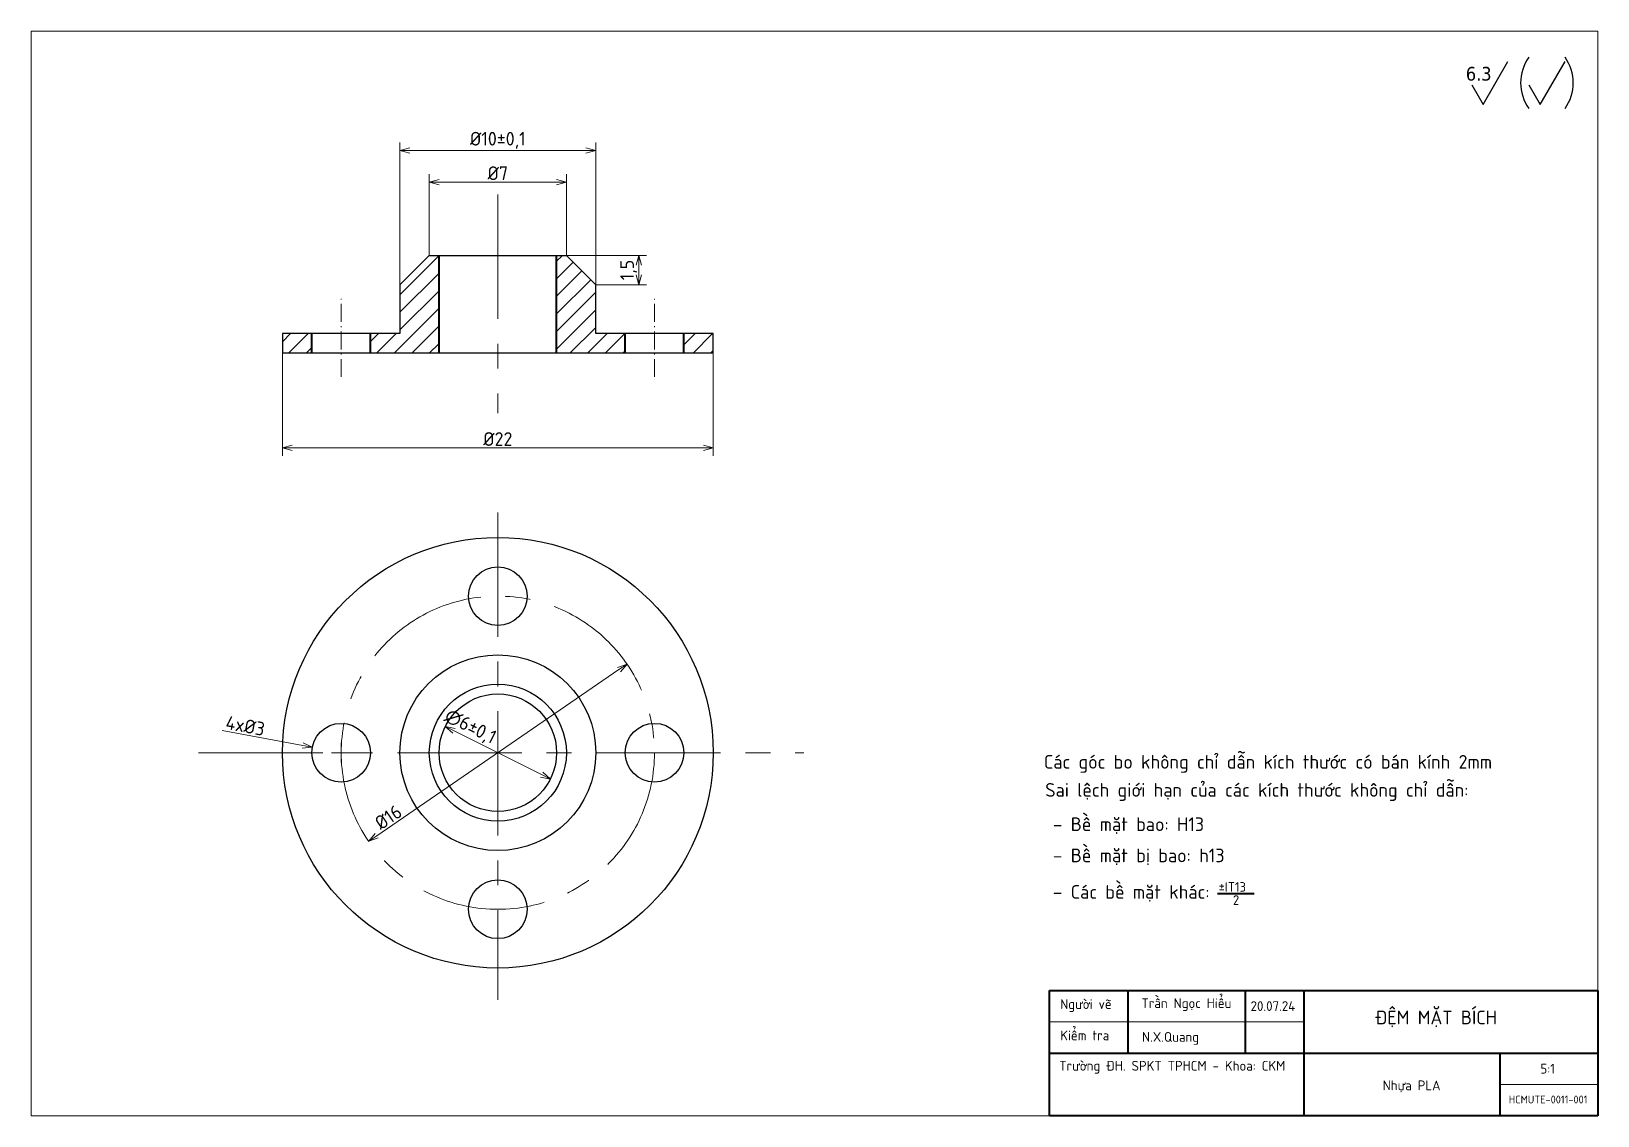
# Paper-space layout 'Sheet' of a CAD drawing. Header units: millimetres. Extents: x 10 to 410, y 10 to 287.
# The model-space entities are those that its viewports show. They can reach past a viewport. Long polylines and large blocks are cut down to what shows.
import ezdxf

# ---------------------------------------------------------------- set-up
doc = ezdxf.new("R2010")
doc.units = ezdxf.units.MM
doc.linetypes.add('CENTER', pattern=[50.8, 31.75, -6.35, 6.35, -6.35])
doc.linetypes.add('Dash Dot', pattern=[7.03, 4.56, -1.14, 0.19, -1.14])
for name, color, linetype, lineweight in [('DuongTam', 7, 'Dash Dot', 13), ('DuongTamNho', 7, 'CENTER', 13), ('NetDam', 7, 'Continuous', 35), ('Netmanh', 5, 'Continuous', 13), ('Symbol (ISO)', 7, 'Continuous', 25)]:
    doc.layers.add(name, color=color, linetype=linetype, lineweight=lineweight)
doc.styles.add('Note Text (ISO)', font='')
doc.styles.get('Note Text (ISO)').set_extended_font_data('TCVN 7284')
doc.dimstyles.new('Default (ISO)$0', dxfattribs={"dimtxt": 3.5, "dimasz": 2.5, "dimexe": 2, "dimexo": 0, "dimgap": 0.5, "dimtad": 1, "dimtxsty": 'Note Text (ISO)', "dimblk": 'OPEN30', "dimblk1": 'OPEN30', "dimblk2": 'OPEN90', "dimcen": 2.5, "dimclrd": 256, "dimclre": 256, "dimclrt": 256, "dimazin": 0, "dimtfac": 1, "dimtofl": 0, "dimtmove": 0, "dimatfit": 3, "dimldrblk": 'OPEN30', "dimfxl": 1, "dimtolj": 1, "dimtzin": 0, "dimlwd": -1, "dimlwe": -1, "dimarcsym": 0})
doc.dimstyles.new('Default (ISO)$3', dxfattribs={"dimtxt": 3.5, "dimasz": 2.5, "dimexe": 2, "dimexo": 0, "dimgap": 0.5, "dimtad": 1, "dimtxsty": 'Note Text (ISO)', "dimblk": 'OPEN30', "dimblk1": 'OPEN30', "dimblk2": 'OPEN90', "dimcen": 2.5, "dimclrd": 256, "dimclre": 256, "dimclrt": 256, "dimazin": 0, "dimtfac": 1, "dimtofl": 0, "dimtmove": 0, "dimatfit": 0, "dimldrblk": 'OPEN30', "dimfxl": 1, "dimtolj": 1, "dimtzin": 0, "dimlwd": -1, "dimlwe": -1, "dimarcsym": 0})

# ---------------------------------------------------------------- blocks, each defined once
blk = doc.blocks.new('_Open30')
at = {"color": 0, "linetype": 'ByBlock', "lineweight": -2}
for p, q in [((-1, 0.27), (0, 0)), ((0, 0), (-1, -0.27)), ((0, 0), (-1, 0))]:
    blk.add_line(p, q, dxfattribs=at)
blk = doc.blocks.new('*D13')
at = {"layer": 'Defpoints', "color": 0, "transparency": 16777216}
for p in [(74.13, 209.77), (184.13, 209.77), (184.13, 180.6)]:
    blk.add_point(p, dxfattribs=at)
at = {"layer": 'Netmanh', "linetype": 'Continuous', "transparency": 16777216}
for p, q in [((74.13, 209.77), (74.13, 178.6)), ((184.13, 209.77), (184.13, 178.6)), ((76.63, 180.6), (181.63, 180.6))]:
    blk.add_line(p, q, dxfattribs=at)
at = {"layer": 'Netmanh', "transparency": 16777216, "xscale": 2.5, "yscale": 2.5, "zscale": 2.5, "rotation": 180}
blk.add_blockref('_Open30', (74.13, 180.6), dxfattribs=at)
at = {"layer": 'Netmanh', "transparency": 16777216, "xscale": 2.5, "yscale": 2.5, "zscale": 2.5}
blk.add_blockref('_Open30', (184.13, 180.6), dxfattribs=at)
at = {"layer": 'Netmanh', "transparency": 16777216, "insert": (129.13, 182.85), "char_height": 3.5, "attachment_point": 5, "style": 'Note Text (ISO)'}
blk.add_mtext('\\A1;%%C22', dxfattribs=at)
blk = doc.blocks.new('_Open90')
at = {"color": 0, "linetype": 'ByBlock', "lineweight": -2}
for p, q in [((0, 0), (-1, 0)), ((-0.5, 0.5), (0, 0)), ((0, 0), (-0.5, -0.5))]:
    blk.add_line(p, q, dxfattribs=at)
blk = doc.blocks.new('*D14')
at = {"layer": 'Defpoints', "color": 0, "transparency": 16777216}
for p in [(154.13, 256.56), (104.13, 222.27), (154.13, 222.27)]:
    blk.add_point(p, dxfattribs=at)
at = {"layer": 'Netmanh', "linetype": 'Continuous', "transparency": 16777216}
for p, q in [((104.13, 222.27), (104.13, 258.56)), ((106.63, 256.56), (151.63, 256.56)), ((154.13, 222.27), (154.13, 258.56))]:
    blk.add_line(p, q, dxfattribs=at)
at = {"layer": 'Netmanh', "transparency": 16777216, "xscale": 2.5, "yscale": 2.5, "zscale": 2.5, "rotation": 180}
blk.add_blockref('_Open30', (104.13, 256.56), dxfattribs=at)
at = {"layer": 'Netmanh', "transparency": 16777216, "xscale": 2.5, "yscale": 2.5, "zscale": 2.5}
blk.add_blockref('_Open30', (154.13, 256.56), dxfattribs=at)
at = {"layer": 'Netmanh', "transparency": 16777216, "insert": (129.13, 259.16), "char_height": 3.5, "attachment_point": 5, "style": 'Note Text (ISO)'}
blk.add_mtext('\\A1;%%C10±0,1', dxfattribs=at)
blk = doc.blocks.new('*D15')
at = {"layer": 'Defpoints', "color": 0, "transparency": 16777216}
for p in [(146.63, 248.5), (111.63, 229.77), (146.63, 229.77)]:
    blk.add_point(p, dxfattribs=at)
at = {"layer": 'Netmanh', "linetype": 'Continuous', "transparency": 16777216}
for p, q in [((111.63, 229.77), (111.63, 250.5)), ((114.13, 248.5), (144.13, 248.5)), ((146.63, 229.77), (146.63, 250.5))]:
    blk.add_line(p, q, dxfattribs=at)
at = {"layer": 'Netmanh', "transparency": 16777216, "xscale": 2.5, "yscale": 2.5, "zscale": 2.5, "rotation": 180}
blk.add_blockref('_Open30', (111.63, 248.5), dxfattribs=at)
at = {"layer": 'Netmanh', "transparency": 16777216, "xscale": 2.5, "yscale": 2.5, "zscale": 2.5}
blk.add_blockref('_Open30', (146.63, 248.5), dxfattribs=at)
at = {"layer": 'Netmanh', "transparency": 16777216, "insert": (129.13, 250.75), "char_height": 3.5, "attachment_point": 5, "style": 'Note Text (ISO)'}
blk.add_mtext('\\A1;%%C7', dxfattribs=at)
blk = doc.blocks.new('*D16')
at = {"layer": 'Defpoints', "color": 0, "transparency": 16777216}
for p in [(81.76, 104.1), (96.51, 101.33)]:
    blk.add_point(p, dxfattribs=at)
at = {"layer": 'Netmanh', "linetype": 'Continuous', "transparency": 16777216}
blk.add_line((79.31, 104.57), (58.75, 108.43), dxfattribs=at)
at = {"layer": 'Netmanh', "transparency": 16777216}
for p, q in [((89.13, 100.22), (89.13, 105.22)), ((86.63, 102.72), (91.63, 102.72))]:
    blk.add_line(p, q, dxfattribs=at)
at = {"layer": 'Netmanh', "transparency": 16777216, "xscale": 2.5, "yscale": 2.5, "zscale": 2.5, "rotation": 349.3543543464252}
blk.add_blockref('_Open30', (81.76, 104.1), dxfattribs=at)
at = {"layer": 'Netmanh', "transparency": 16777216, "insert": (64.65, 109.61), "char_height": 3.5, "attachment_point": 5, "rotation": 349.3544, "style": 'Note Text (ISO)'}
blk.add_mtext('\\A1;4x%%C3', dxfattribs=at)
blk = doc.blocks.new('*D17')
at = {"layer": 'Defpoints', "color": 0, "transparency": 16777216}
for p in [(115.72, 109.44), (142.55, 96)]:
    blk.add_point(p, dxfattribs=at)
at = {"layer": 'Netmanh', "linetype": 'Continuous', "transparency": 16777216}
blk.add_line((140.31, 97.12), (117.96, 108.32), dxfattribs=at)
at = {"layer": 'Netmanh', "transparency": 16777216, "xscale": 2.5, "yscale": 2.5, "zscale": 2.5}
for p, rotation in [((115.72, 109.44), 153.3992340214473), ((142.55, 96), 333.3992340214473)]:
    blk.add_blockref('_Open30', p, dxfattribs=dict(at, rotation=rotation))
at = {"layer": 'Netmanh', "transparency": 16777216, "insert": (122.03, 109.18), "char_height": 3.5, "attachment_point": 5, "rotation": 333.3992, "style": 'Note Text (ISO)'}
blk.add_mtext('\\A1;∅6±0,1', dxfattribs=at)
blk = doc.blocks.new('*D18')
at = {"layer": 'Defpoints', "color": 0, "transparency": 16777216}
for p in [(162.12, 125.35), (96.15, 80.09)]:
    blk.add_point(p, dxfattribs=at)
at = {"layer": 'Netmanh', "linetype": 'Continuous', "transparency": 16777216}
blk.add_line((160.06, 123.94), (98.21, 81.5), dxfattribs=at)
at = {"layer": 'Netmanh', "transparency": 16777216, "xscale": 2.5, "yscale": 2.5, "zscale": 2.5}
for p, rotation in [((162.12, 125.35), 34.45506066674793), ((96.15, 80.09), 214.4550606667479)]:
    blk.add_blockref('_Open30', p, dxfattribs=dict(at, rotation=rotation))
at = {"layer": 'Netmanh', "transparency": 16777216, "insert": (101.16, 86.25), "char_height": 3.5, "attachment_point": 5, "rotation": 34.4551, "style": 'Note Text (ISO)'}
blk.add_mtext('\\A1;%%C16', dxfattribs=at)
blk = doc.blocks.new('*D19')
at = {"layer": 'Defpoints', "color": 0, "transparency": 16777216}
for p in [(146.63, 229.77), (154.13, 222.27), (165.14, 222.27)]:
    blk.add_point(p, dxfattribs=at)
at = {"layer": 'Netmanh', "linetype": 'Continuous', "transparency": 16777216}
for p, q in [((146.63, 229.77), (167.14, 229.77)), ((165.14, 227.27), (165.14, 224.77)), ((154.13, 222.27), (167.14, 222.27))]:
    blk.add_line(p, q, dxfattribs=at)
at = {"layer": 'Netmanh', "transparency": 16777216, "xscale": 2.5, "yscale": 2.5, "zscale": 2.5}
for p, rotation in [((165.14, 229.77), 90), ((165.14, 222.27), 270)]:
    blk.add_blockref('_Open30', p, dxfattribs=dict(at, rotation=rotation))
at = {"layer": 'Netmanh', "transparency": 16777216, "insert": (162.54, 226.02), "char_height": 3.5, "attachment_point": 5, "rotation": 90, "style": 'Note Text (ISO)'}
blk.add_mtext('\\A1;1,5', dxfattribs=at)

msp = doc.modelspace()

# ---------------------------------------------------------------- hatches: boundary and pattern name
at = {"layer": 'Netmanh'}
h = msp.add_hatch(dxfattribs=at)
h.set_pattern_fill('ANSI31', color=256, scale=0.2)
h.paths.add_polyline_path([(182.41, 268.629), (181.91, 268.629), (180.41, 267.129), (180.41, 264.629), (178.91, 264.629), (178.91, 263.629), (182.41, 263.629)])
h.paths.add_polyline_path([(175.91, 264.629), (174.41, 264.629), (174.41, 263.629), (175.91, 263.629)])
h.paths.add_polyline_path([(190.41, 267.129), (188.91, 268.629), (188.41, 268.629), (188.41, 263.629), (191.91, 263.629), (191.91, 264.629), (190.41, 264.629)])
h.paths.add_polyline_path([(196.41, 264.629), (194.91, 264.629), (194.91, 263.629), (196.41, 263.629)])

# ---------------------------------------------------------------- linework, layer by layer
at = {"color": 7, "linetype": 'Continuous', "lineweight": 25}
for p, q in [((181.91, 268.629), (180.41, 267.129)), ((181.91, 268.629), (185.41, 268.629)), ((185.41, 268.629), (188.91, 268.629)), ((190.41, 267.129), (188.91, 268.629)), ((180.41, 267.129), (180.41, 264.629)), ((190.41, 264.629), (190.41, 267.129)), ((174.41, 264.629), (174.41, 263.629)), ((180.41, 264.629), (174.41, 264.629)), ((196.41, 264.629), (190.41, 264.629)), ((196.41, 263.629), (196.41, 264.629)), ((196.41, 263.629), (174.41, 263.629))]:
    msp.add_line(p, q, dxfattribs=at)
for centre, radius in [((185.41, 243.219), 11), ((185.41, 251.219), 1.5), ((185.41, 243.219), 5), ((185.41, 243.219), 3.5), ((185.41, 243.219), 3), ((177.41, 243.219), 1.5), ((193.41, 243.219), 1.5), ((185.41, 235.219), 1.5)]:
    msp.add_circle(centre, radius, dxfattribs=at)
at = {"layer": 'NetDam'}
for p, q in [((182.41, 263.629), (182.41, 268.629)), ((188.41, 263.629), (188.41, 268.629)), ((175.91, 263.629), (175.91, 264.629)), ((178.91, 263.629), (178.91, 264.629)), ((191.91, 263.629), (191.91, 264.629)), ((194.91, 263.629), (194.91, 264.629))]:
    msp.add_line(p, q, dxfattribs=at)

psp = doc.layouts.new('Sheet')

# ---------------------------------------------------------------- linework, layer by layer
at = {"layer": 'DuongTam'}
for p, q in [((89.134, 198.731), (89.134, 218.98)), ((169.134, 198.731), (169.134, 218.98))]:
    psp.add_line(p, q, dxfattribs=at)
at = {"layer": 'DuongTamNho'}
for p, q in [((129.134, 245.282), (129.134, 189.427)), ((129.134, 164.112), (129.134, 39.632)), ((52.685, 102.719), (207.279, 102.719))]:
    psp.add_line(p, q, dxfattribs=at)
psp.add_circle((129.134, 102.719), 40, dxfattribs=at)
at = {"layer": 'NetDam', "linetype": 'Continuous', "lineweight": 35}
psp.add_line((312.926, 66.716), (322.279, 66.716), dxfattribs=at)
at = {"layer": 'NetDam'}
for p, q in [((270, 42), (410, 42)), ((270, 10), (270, 42)), ((290, 42), (290, 26)), ((320, 42), (320, 26)), ((335, 42), (335, 10)), ((410, 42), (410, 10)), ((270, 26), (410, 26)), ((385, 26), (385, 10)), ((410, 10), (270, 10))]:
    psp.add_line(p, q, dxfattribs=at)
at = {"layer": 'Netmanh'}
for p, q in [((270, 34), (335, 34)), ((385, 18), (410, 18))]:
    psp.add_line(p, q, dxfattribs=at)
at = {"layer": 'Symbol (ISO)'}
for p, q in [((380.744, 268.319), (387.095, 279.319)), ((395.319, 268.319), (401.67, 279.319)), ((377.858, 273.319), (380.744, 268.319)), ((392.432, 273.319), (395.319, 268.319))]:
    psp.add_line(p, q, dxfattribs=at)
for centre, start, end in [((401.597, 273.819), 144.44719, 215.55281), ((392.505, 273.819), 324.44719, 35.55281)]:
    psp.add_arc(centre, 11.265, start, end, dxfattribs=at)

# ---------------------------------------------------------------- texts
at = {"layer": 'NetDam', "attachment_point": 1}
for s, insert, char_height in [('{\\fTCVN 7284|b0|i0|c0|p34;Các góc bo không chỉ dẫn kích thước có bán kính 2mm}', (268.579, 102.14), 3.5), ('{\\fTCVN 7284|b0|i0|c0|p34;Sai lệch giới hạn của các kích thước không chỉ dẫn:}', (268.918, 94.966), 3.5), ('{\\fTCVN 7284|b0|i0|c0|p34; – Bề mặt bao: H13}', (268.739, 86.203), 3.5), ('{\\fTCVN 7284|b0|i0|c0|p34; – Bề mặt bị bao: h13}', (268.739, 78.235), 3.5), ('{\\fTCVN 7284|b0|i0|c0|p34; – Các bề mặt khác: }', (268.739, 68.905), 3.5), ('{\\fTCVN 7284|b0|i0|c0|p34;±IT13}', (313.19, 69.651), 2.45), ('{\\fTCVN 7284|b0|i0|c0|p34;2}', (316.86, 66.307), 2.45), ('{\\fTCVN 7284|b0|i0|c0|p34;Trần Ngọc Hiểu}', (293.487, 39.993), 2.5), ('{\\fTCVN 7284|b0|i0|c0|p34;Người vẽ}', (272.75, 39.75), 2.5), ('{\\fTCVN 7284|b0|i0|c0|p34;20.07.24}', (321.374, 39.25), 2.5), ('{\\fTCVN 7284|b0|i0|c0|p34;ĐỆM MẶT BÍCH}', (353.207, 36.846), 3.5), ('{\\fTCVN 7284|b0|i0|c0|p34;Kiểm tra}', (272.75, 31.75), 2.5), ('{\\fTCVN 7284|b0|i0|c0|p34;N.X.Quang}', (293.648, 31.367), 2.5), ('{\\fTCVN 7284|b0|i0|c0|p34;Trường ĐH. SPKT TPHCM - Khoa: CKM}', (272.498, 24), 2.5), ('{\\fTCVN 7284|b0|i0|c0|p34;Nhựa PLA}', (355.11, 19), 2.5), ('{\\fTCVN 7284|b0|i0|c0|p34;HCMUTE-0011-001}', (387.292, 15.134), 2)]:
    psp.add_mtext(s, dxfattribs=dict(at, insert=insert, char_height=char_height))
at = {"layer": 'NetDam', "insert": (395.374, 23.25), "char_height": 2.5, "width": 3.25, "attachment_point": 1}
psp.add_mtext('{\\fTCVN 7284|b0|i0|c0|p34;5:1}', dxfattribs=at)
at = {"layer": 'Symbol (ISO)', "insert": (376.33, 277.916), "char_height": 3.5, "attachment_point": 1}
psp.add_mtext('\\fTahoma|b0|i0;\\W1.;6.3', dxfattribs=at)

# ---------------------------------------------------------------- dimensions: what is measured, and where the dimension line sits
at = {"layer": 'Netmanh'}
for base, p1, p2, text, picture, middle in [((154.134, 256.559), (104.134, 222.269), (154.134, 222.269), '%%C<>', '*D14', (129.134, 259.159)), ((146.634, 248.497), (111.634, 229.769), (146.634, 229.769), '%%C7', '*D15', (129.134, 250.747)), ((184.134, 180.596), (74.134, 209.769), (184.134, 209.769), '%%C22', '*D13', (129.134, 182.846))]:
    dim = psp.add_linear_dim(base=base, p1=p1, p2=p2, text=text, dimstyle='Default (ISO)$0', override={"dimgap": 0.5, "dimlfac": -0.2, "dimtol": 1, "dimlim": 0, "dimtp": 0.1, "dimtm": 0.1, "dimtdec": 1}, dxfattribs=at)
    dim.commit()
    dim.dimension.update_dxf_attribs({"geometry": picture, "text_midpoint": middle})
dim = psp.add_linear_dim(base=(165.142, 222.269), p1=(146.634, 229.769), p2=(154.134, 222.269), angle=90, dimstyle='Default (ISO)$0', override={"dimlfac": -0.2}, dxfattribs=at)
dim.commit()
dim.dimension.update_dxf_attribs({"geometry": '*D19', "text_midpoint": (162.542, 226.019)})
for p1, p2, text, override, picture, middle in [((162.117, 125.35), (96.151, 80.089), '%%C16', {"dimgap": 0.5, "dimtol": 1, "dimlim": 0, "dimtp": 0.1, "dimtm": 0.1, "dimtdec": 1}, '*D18', (102.43, 84.397)), ((96.505, 101.334), (81.763, 104.105), '4x%%C3', {"dimgap": 0.5, "dimlfac": -0.2, "dimtol": 1, "dimlim": 0, "dimtp": 0.1, "dimtm": 0.1, "dimtdec": 1}, '*D16', (64.234, 107.4))]:
    dim = psp.add_diameter_dim_2p(p1=p1, p2=p2, text=text, dimstyle='Default (ISO)$3', override=override, dxfattribs=at)
    dim.commit()
    dim.dimension.update_dxf_attribs({"geometry": picture, "text_midpoint": middle, "dimtype": 163})
dim = psp.add_diameter_dim_2p(p1=(142.546, 96.003), p2=(115.722, 109.436), dimstyle='Default (ISO)$3', override={"dimgap": 0.5, "dimlfac": -0.2, "dimtol": 1, "dimlim": 0, "dimtp": 0.1, "dimtm": 0.1, "dimtdec": 1}, dxfattribs=at)
dim.commit()
dim.dimension.update_dxf_attribs({"geometry": '*D17', "text_midpoint": (120.867, 106.86), "dimtype": 163})

# ---------------------------------------------------------------- viewports
at = {"layer": 'NetDam'}
psp.add_viewport(center=(210, 148.5), size=(400, 277), view_center_point=(201.583, 252.375), view_height=55.4, dxfattribs=at)

doc.saveas('drawing.dxf')
